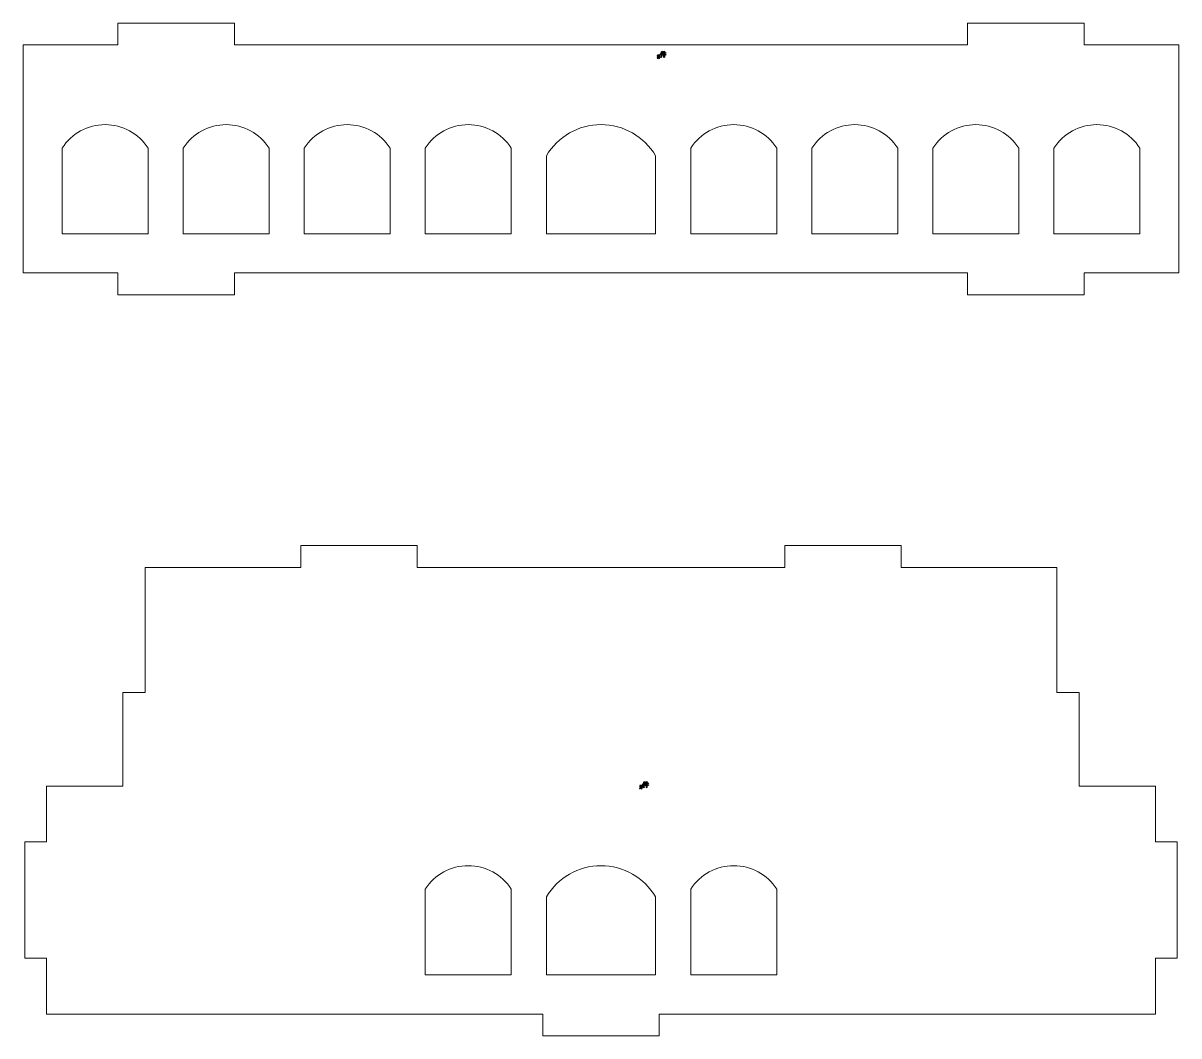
# Model space of a CAD drawing. Header units: centimetres. Extents: x -51 to 100, y -24 to 30.
# Drawn here: x 71.21 to 91.63, y -3.66 to 14.23 of the extents above; entities that cross this region are included whole.
import ezdxf

# ---------------------------------------------------------------- set-up
doc = ezdxf.new("R2010")
doc.units = ezdxf.units.CM
doc.header["$MEASUREMENT"] = 0

msp = doc.modelspace()

# ---------------------------------------------------------------- linework, layer by layer
at = {"lineweight": 9}
for points, knots in [([(74.94331, 13.84697), (74.94331, 13.84697), (74.94331, 14.23317), (74.94331, 14.23317), (74.94331, 14.23317), (74.94331, 14.23317), (72.88815, 14.23317), (72.88815, 14.23317), (72.88815, 14.23317), (72.88815, 14.23317), (72.88815, 13.84697), (72.88815, 13.84697)], [0, 0, 0, 0, 0.25, 0.25, 0.25, 0.25, 0.5, 0.5, 0.5, 0.5, 1, 1, 1, 1]), ([(89.95023, 13.84697), (89.95023, 13.84697), (89.95023, 14.23317), (89.95023, 14.23317), (89.95023, 14.23317), (89.95023, 14.23317), (87.89503, 14.23317), (87.89503, 14.23317), (87.89503, 14.23317), (87.89503, 14.23317), (87.89503, 13.84697), (87.89503, 13.84697)], [0, 0, 0, 0, 0.25, 0.25, 0.25, 0.25, 0.5, 0.5, 0.5, 0.5, 1, 1, 1, 1]), ([(73.41919, 12.02629), (73.25311, 12.28421), (72.96735, 12.44009), (72.66055, 12.44009), (72.66055, 12.44009), (72.35379, 12.44009), (72.06803, 12.28421), (71.90195, 12.02629)], [0, 0, 0, 0, 0.33333333, 0.33333333, 0.33333333, 0.33333333, 1, 1, 1, 1]), ([(75.55711, 12.02629), (75.39103, 12.28421), (75.10527, 12.44009), (74.79851, 12.44009), (74.79851, 12.44009), (74.49171, 12.44009), (74.20595, 12.28421), (74.03987, 12.02629)], [0, 0, 0, 0, 0.33333333, 0.33333333, 0.33333333, 0.33333333, 1, 1, 1, 1]), ([(77.69503, 12.02629), (77.52895, 12.28421), (77.24319, 12.44009), (76.93643, 12.44009), (76.93643, 12.44009), (76.62963, 12.44009), (76.34387, 12.28421), (76.17779, 12.02629)], [0, 0, 0, 0, 0.33333333, 0.33333333, 0.33333333, 0.33333333, 1, 1, 1, 1]), ([(79.83299, 12.02629), (79.66687, 12.28421), (79.38111, 12.44009), (79.07435, 12.44009), (79.07435, 12.44009), (78.76759, 12.44009), (78.48183, 12.28421), (78.31575, 12.02629)], [0, 0, 0, 0, 0.33333333, 0.33333333, 0.33333333, 0.33333333, 1, 1, 1, 1]), ([(82.38471, 11.88833), (82.18323, 12.23021), (81.81599, 12.44009), (81.41919, 12.44009), (81.41919, 12.44009), (81.02235, 12.44009), (80.65511, 12.23021), (80.45367, 11.88833)], [0, 0, 0, 0, 0.33333333, 0.33333333, 0.33333333, 0.33333333, 1, 1, 1, 1]), ([(84.52263, 12.02629), (84.35655, 12.28421), (84.07079, 12.44009), (83.76399, 12.44009), (83.76399, 12.44009), (83.45723, 12.44009), (83.17147, 12.28421), (83.00539, 12.02629)], [0, 0, 0, 0, 0.33333333, 0.33333333, 0.33333333, 0.33333333, 1, 1, 1, 1]), ([(86.66055, 12.02629), (86.49447, 12.28421), (86.20871, 12.44009), (85.90195, 12.44009), (85.90195, 12.44009), (85.59515, 12.44009), (85.30939, 12.28421), (85.14331, 12.02629)], [0, 0, 0, 0, 0.33333333, 0.33333333, 0.33333333, 0.33333333, 1, 1, 1, 1]), ([(88.79851, 12.02629), (88.63239, 12.28421), (88.34663, 12.44009), (88.03987, 12.44009), (88.03987, 12.44009), (87.73311, 12.44009), (87.44735, 12.28421), (87.28123, 12.02629)], [0, 0, 0, 0, 0.33333333, 0.33333333, 0.33333333, 0.33333333, 1, 1, 1, 1]), ([(90.93643, 12.02629), (90.77035, 12.28421), (90.48459, 12.44009), (90.17779, 12.44009), (90.17779, 12.44009), (89.87103, 12.44009), (89.58527, 12.28421), (89.41919, 12.02629)], [0, 0, 0, 0, 0.33333333, 0.33333333, 0.33333333, 0.33333333, 1, 1, 1, 1]), ([(73.41919, 12.02629), (73.41919, 12.02629), (73.41919, 10.50905), (73.41919, 10.50905), (73.41919, 10.50905), (73.41919, 10.50905), (71.90195, 10.50905), (71.90195, 10.50905), (71.90195, 10.50905), (71.90195, 10.50905), (71.90195, 12.02629), (71.90195, 12.02629)], [0, 0, 0, 0, 0.25, 0.25, 0.25, 0.25, 0.5, 0.5, 0.5, 0.5, 1, 1, 1, 1]), ([(75.55711, 12.02629), (75.55711, 12.02629), (75.55711, 10.50905), (75.55711, 10.50905), (75.55711, 10.50905), (75.55711, 10.50905), (74.03987, 10.50905), (74.03987, 10.50905), (74.03987, 10.50905), (74.03987, 10.50905), (74.03987, 12.02629), (74.03987, 12.02629)], [0, 0, 0, 0, 0.25, 0.25, 0.25, 0.25, 0.5, 0.5, 0.5, 0.5, 1, 1, 1, 1]), ([(77.69503, 12.02629), (77.69503, 12.02629), (77.69503, 10.50905), (77.69503, 10.50905), (77.69503, 10.50905), (77.69503, 10.50905), (76.17779, 10.50905), (76.17779, 10.50905), (76.17779, 10.50905), (76.17779, 10.50905), (76.17779, 12.02629), (76.17779, 12.02629)], [0, 0, 0, 0, 0.25, 0.25, 0.25, 0.25, 0.5, 0.5, 0.5, 0.5, 1, 1, 1, 1]), ([(79.83299, 12.02629), (79.83299, 12.02629), (79.83299, 10.50905), (79.83299, 10.50905), (79.83299, 10.50905), (79.83299, 10.50905), (78.31575, 10.50905), (78.31575, 10.50905), (78.31575, 10.50905), (78.31575, 10.50905), (78.31575, 12.02629), (78.31575, 12.02629)], [0, 0, 0, 0, 0.25, 0.25, 0.25, 0.25, 0.5, 0.5, 0.5, 0.5, 1, 1, 1, 1]), ([(80.45367, 11.88833), (80.45367, 11.88833), (80.45367, 10.50905), (80.45367, 10.50905), (80.45367, 10.50905), (80.45367, 10.50905), (82.38471, 10.50905), (82.38471, 10.50905), (82.38471, 10.50905), (82.38471, 10.50905), (82.38471, 11.88833), (82.38471, 11.88833)], [0, 0, 0, 0, 0.25, 0.25, 0.25, 0.25, 0.5, 0.5, 0.5, 0.5, 1, 1, 1, 1]), ([(83.00539, 12.02629), (83.00539, 12.02629), (83.00539, 10.50905), (83.00539, 10.50905), (83.00539, 10.50905), (83.00539, 10.50905), (84.52263, 10.50905), (84.52263, 10.50905), (84.52263, 10.50905), (84.52263, 10.50905), (84.52263, 12.02629), (84.52263, 12.02629)], [0, 0, 0, 0, 0.25, 0.25, 0.25, 0.25, 0.5, 0.5, 0.5, 0.5, 1, 1, 1, 1]), ([(85.14331, 12.02629), (85.14331, 12.02629), (85.14331, 10.50905), (85.14331, 10.50905), (85.14331, 10.50905), (85.14331, 10.50905), (86.66055, 10.50905), (86.66055, 10.50905), (86.66055, 10.50905), (86.66055, 10.50905), (86.66055, 12.02629), (86.66055, 12.02629)], [0, 0, 0, 0, 0.25, 0.25, 0.25, 0.25, 0.5, 0.5, 0.5, 0.5, 1, 1, 1, 1]), ([(87.28123, 12.02629), (87.28123, 12.02629), (87.28123, 10.50905), (87.28123, 10.50905), (87.28123, 10.50905), (87.28123, 10.50905), (88.79851, 10.50905), (88.79851, 10.50905), (88.79851, 10.50905), (88.79851, 10.50905), (88.79851, 12.02629), (88.79851, 12.02629)], [0, 0, 0, 0, 0.25, 0.25, 0.25, 0.25, 0.5, 0.5, 0.5, 0.5, 1, 1, 1, 1]), ([(89.41919, 12.02629), (89.41919, 12.02629), (89.41919, 10.50905), (89.41919, 10.50905), (89.41919, 10.50905), (89.41919, 10.50905), (90.93643, 10.50905), (90.93643, 10.50905), (90.93643, 10.50905), (90.93643, 10.50905), (90.93643, 12.02629), (90.93643, 12.02629)], [0, 0, 0, 0, 0.25, 0.25, 0.25, 0.25, 0.5, 0.5, 0.5, 0.5, 1, 1, 1, 1]), ([(72.88815, 9.81937), (72.88815, 9.81937), (72.88815, 9.43317), (72.88815, 9.43317), (72.88815, 9.43317), (72.88815, 9.43317), (74.94331, 9.43317), (74.94331, 9.43317), (74.94331, 9.43317), (74.94331, 9.43317), (74.94331, 9.81937), (74.94331, 9.81937)], [0, 0, 0, 0, 0.25, 0.25, 0.25, 0.25, 0.5, 0.5, 0.5, 0.5, 1, 1, 1, 1]), ([(87.89503, 9.81937), (87.89503, 9.81937), (87.89503, 9.43317), (87.89503, 9.43317), (87.89503, 9.43317), (87.89503, 9.43317), (89.95023, 9.43317), (89.95023, 9.43317), (89.95023, 9.43317), (89.95023, 9.43317), (89.95023, 9.81937), (89.95023, 9.81937)], [0, 0, 0, 0, 0.25, 0.25, 0.25, 0.25, 0.5, 0.5, 0.5, 0.5, 1, 1, 1, 1]), ([(79.83299, -1.06563), (79.66687, -0.80771), (79.38111, -0.65183), (79.07435, -0.65183), (79.07435, -0.65183), (78.76759, -0.65183), (78.48183, -0.80771), (78.31575, -1.06563)], [0, 0, 0, 0, 0.33333333, 0.33333333, 0.33333333, 0.33333333, 1, 1, 1, 1]), ([(82.38471, -1.20355), (82.18323, -0.86171), (81.81599, -0.65183), (81.41919, -0.65183), (81.41919, -0.65183), (81.02235, -0.65183), (80.65511, -0.86171), (80.45367, -1.20355)], [0, 0, 0, 0, 0.33333333, 0.33333333, 0.33333333, 0.33333333, 1, 1, 1, 1]), ([(84.52263, -1.06563), (84.35655, -0.80771), (84.07079, -0.65183), (83.76399, -0.65183), (83.76399, -0.65183), (83.45723, -0.65183), (83.17147, -0.80771), (83.00539, -1.06563)], [0, 0, 0, 0, 0.33333333, 0.33333333, 0.33333333, 0.33333333, 1, 1, 1, 1]), ([(79.83299, -1.06563), (79.83299, -1.06563), (79.83299, -2.58287), (79.83299, -2.58287), (79.83299, -2.58287), (79.83299, -2.58287), (78.31575, -2.58287), (78.31575, -2.58287), (78.31575, -2.58287), (78.31575, -2.58287), (78.31575, -1.06563), (78.31575, -1.06563)], [0, 0, 0, 0, 0.25, 0.25, 0.25, 0.25, 0.5, 0.5, 0.5, 0.5, 1, 1, 1, 1]), ([(80.45367, -1.20355), (80.45367, -1.20355), (80.45367, -2.58287), (80.45367, -2.58287), (80.45367, -2.58287), (80.45367, -2.58287), (82.38471, -2.58287), (82.38471, -2.58287), (82.38471, -2.58287), (82.38471, -2.58287), (82.38471, -1.20355), (82.38471, -1.20355)], [0, 0, 0, 0, 0.25, 0.25, 0.25, 0.25, 0.5, 0.5, 0.5, 0.5, 1, 1, 1, 1]), ([(83.00539, -1.06563), (83.00539, -1.06563), (83.00539, -2.58287), (83.00539, -2.58287), (83.00539, -2.58287), (83.00539, -2.58287), (84.52263, -2.58287), (84.52263, -2.58287), (84.52263, -2.58287), (84.52263, -2.58287), (84.52263, -1.06563), (84.52263, -1.06563)], [0, 0, 0, 0, 0.25, 0.25, 0.25, 0.25, 0.5, 0.5, 0.5, 0.5, 1, 1, 1, 1]), ([(80.39159, -3.27255), (80.39159, -3.27255), (80.39159, -3.65875), (80.39159, -3.65875), (80.39159, -3.65875), (80.39159, -3.65875), (82.44675, -3.65875), (82.44675, -3.65875), (82.44675, -3.65875), (82.44675, -3.65875), (82.44675, -3.27255), (82.44675, -3.27255)], [0, 0, 0, 0, 0.25, 0.25, 0.25, 0.25, 0.5, 0.5, 0.5, 0.5, 1, 1, 1, 1])]:
    msp.add_open_spline(points, degree=3, knots=knots, dxfattribs=at)
for points in [[(71.21227, 13.84697), (71.21227, 13.84697), (71.21227, 9.81937), (71.21227, 9.81937)], [(72.88815, 13.84697), (72.88815, 13.84697), (71.21227, 13.84697), (71.21227, 13.84697)], [(87.89503, 13.84697), (87.89503, 13.84697), (74.94331, 13.84697), (74.94331, 13.84697)], [(91.62607, 13.84697), (91.62607, 13.84697), (89.95023, 13.84697), (89.95023, 13.84697)], [(91.62607, 9.81937), (91.62607, 9.81937), (91.62607, 13.84697), (91.62607, 13.84697)], [(71.21227, 9.81937), (71.21227, 9.81937), (72.88815, 9.81937), (72.88815, 9.81937)], [(74.94331, 9.81937), (74.94331, 9.81937), (87.89503, 9.81937), (87.89503, 9.81937)], [(89.95023, 9.81937), (89.95023, 9.81937), (91.62607, 9.81937), (91.62607, 9.81937)], [(72.97091, 0.75505), (72.97091, 0.75505), (71.62607, 0.75505), (71.62607, 0.75505)], [(71.62607, 0.75505), (71.62607, 0.75505), (71.62607, -0.23115), (71.62607, -0.23115)], [(91.21227, 0.75505), (91.21227, 0.75505), (89.86747, 0.75505), (89.86747, 0.75505)], [(91.21227, -3.27255), (91.21227, -3.27255), (91.21227, -2.28631), (91.21227, -2.28631)], [(71.62607, -3.27255), (71.62607, -3.27255), (72.88815, -3.27255), (72.88815, -3.27255)], [(72.88815, -3.27255), (72.88815, -3.27255), (80.39159, -3.27255), (80.39159, -3.27255)], [(82.44675, -3.27255), (82.44675, -3.27255), (89.95023, -3.27255), (89.95023, -3.27255)], [(89.95023, -3.27255), (89.95023, -3.27255), (91.21227, -3.27255), (91.21227, -3.27255)]]:
    msp.add_open_spline(points, degree=3, dxfattribs=at)
at = {"color": 1}
for points, knots in [([(82.48172, 13.62678), (82.48172, 13.62678), (82.4892, 13.63099), (82.4892, 13.63099), (82.4892, 13.63099), (82.48888, 13.63847), (82.48872, 13.64502), (82.48872, 13.65064), (82.48872, 13.65064), (82.48872, 13.65064), (82.48872, 13.69927), (82.48872, 13.69927), (82.48872, 13.69927), (82.48872, 13.69927), (82.49247, 13.70255), (82.49247, 13.70255), (82.49247, 13.70255), (82.49247, 13.70255), (82.48638, 13.70676), (82.48638, 13.70676), (82.48638, 13.70676), (82.48826, 13.71019), (82.49215, 13.71719), (82.49808, 13.72781), (82.49808, 13.72781), (82.49808, 13.72781), (82.50183, 13.7306), (82.50183, 13.7306), (82.50183, 13.7306), (82.50183, 13.7306), (82.49199, 13.73715), (82.49199, 13.73715), (82.49199, 13.73715), (82.48888, 13.72717), (82.48529, 13.71783), (82.48124, 13.70909), (82.48124, 13.70909), (82.47719, 13.70037), (82.47353, 13.69335), (82.47026, 13.68806), (82.47026, 13.68806), (82.46697, 13.68275), (82.46409, 13.67838), (82.4616, 13.67495), (82.4616, 13.67495), (82.4616, 13.67495), (82.463, 13.67355), (82.463, 13.67355), (82.463, 13.67355), (82.46769, 13.67822), (82.47407, 13.68664), (82.48217, 13.69882), (82.48217, 13.69882), (82.48217, 13.69882), (82.48217, 13.64923), (82.48217, 13.64923), (82.48217, 13.64923), (82.48217, 13.64394), (82.48201, 13.63646), (82.48172, 13.62678)], [0, 0, 0, 0, 0.0625, 0.0625, 0.0625, 0.0625, 0.125, 0.125, 0.125, 0.125, 0.1875, 0.1875, 0.1875, 0.1875, 0.25, 0.25, 0.25, 0.25, 0.3125, 0.3125, 0.3125, 0.3125, 0.375, 0.375, 0.375, 0.375, 0.4375, 0.4375, 0.4375, 0.4375, 0.5, 0.5, 0.5, 0.5, 0.5625, 0.5625, 0.5625, 0.5625, 0.625, 0.625, 0.625, 0.625, 0.6875, 0.6875, 0.6875, 0.6875, 0.75, 0.75, 0.75, 0.75, 0.8125, 0.8125, 0.8125, 0.8125, 0.875, 0.875, 0.875, 0.875, 1, 1, 1, 1]), ([(82.53176, 13.70536), (82.53176, 13.70536), (82.51259, 13.70536), (82.51259, 13.70536), (82.51259, 13.70536), (82.51382, 13.70971), (82.51522, 13.71392), (82.5168, 13.71799), (82.5168, 13.71799), (82.5168, 13.71799), (82.52007, 13.72079), (82.52007, 13.72079), (82.52007, 13.72079), (82.52007, 13.72079), (82.51071, 13.72593), (82.51071, 13.72593), (82.51071, 13.72593), (82.50915, 13.7169), (82.50752, 13.70917), (82.5058, 13.70279), (82.5058, 13.70279), (82.50408, 13.69638), (82.50135, 13.68914), (82.49762, 13.68104), (82.49762, 13.68104), (82.49762, 13.68104), (82.49902, 13.6801), (82.49902, 13.6801), (82.49902, 13.6801), (82.50369, 13.68602), (82.50806, 13.69367), (82.51211, 13.70303), (82.51211, 13.70303), (82.51211, 13.70303), (82.53176, 13.70303), (82.53176, 13.70303), (82.53176, 13.70303), (82.53176, 13.70303), (82.53176, 13.67543), (82.53176, 13.67543), (82.53176, 13.67543), (82.53176, 13.67543), (82.49574, 13.67543), (82.49574, 13.67543), (82.49574, 13.67543), (82.49574, 13.67543), (82.49948, 13.67168), (82.49948, 13.67168), (82.49948, 13.67168), (82.50229, 13.67262), (82.5054, 13.67309), (82.50883, 13.67309), (82.50883, 13.67309), (82.50883, 13.67309), (82.53176, 13.67309), (82.53176, 13.67309), (82.53176, 13.67309), (82.53176, 13.65749), (82.5316, 13.64206), (82.53128, 13.62678), (82.53128, 13.62678), (82.53128, 13.62678), (82.53877, 13.62959), (82.53877, 13.62959), (82.53877, 13.62959), (82.53847, 13.63458), (82.53831, 13.64907), (82.53831, 13.67309), (82.53831, 13.67309), (82.53831, 13.67309), (82.57245, 13.67309), (82.57245, 13.67309), (82.57245, 13.67309), (82.57245, 13.67309), (82.56497, 13.68104), (82.56497, 13.68104), (82.56497, 13.68104), (82.56497, 13.68104), (82.55888, 13.67543), (82.55888, 13.67543), (82.55888, 13.67543), (82.55888, 13.67543), (82.53831, 13.67543), (82.53831, 13.67543), (82.53831, 13.67543), (82.53831, 13.67543), (82.53831, 13.70303), (82.53831, 13.70303), (82.53831, 13.70303), (82.53831, 13.70303), (82.56824, 13.70303), (82.56824, 13.70303), (82.56824, 13.70303), (82.56824, 13.70303), (82.55982, 13.71143), (82.55982, 13.71143), (82.55982, 13.71143), (82.55982, 13.71143), (82.55373, 13.70536), (82.55373, 13.70536), (82.55373, 13.70536), (82.55373, 13.70536), (82.53831, 13.70536), (82.53831, 13.70536), (82.53831, 13.70536), (82.53831, 13.70536), (82.53831, 13.72875), (82.53831, 13.72875), (82.53831, 13.72875), (82.53831, 13.72875), (82.54204, 13.73202), (82.54204, 13.73202), (82.54204, 13.73202), (82.54204, 13.73202), (82.53128, 13.73715), (82.53128, 13.73715), (82.53128, 13.73715), (82.5316, 13.72781), (82.53176, 13.71719), (82.53176, 13.70536)], [0, 0, 0, 0, 0.03225806, 0.03225806, 0.03225806, 0.03225806, 0.06451613, 0.06451613, 0.06451613, 0.06451613, 0.09677419, 0.09677419, 0.09677419, 0.09677419, 0.12903226, 0.12903226, 0.12903226, 0.12903226, 0.16129032, 0.16129032, 0.16129032, 0.16129032, 0.19354839, 0.19354839, 0.19354839, 0.19354839, 0.22580645, 0.22580645, 0.22580645, 0.22580645, 0.25806452, 0.25806452, 0.25806452, 0.25806452, 0.29032258, 0.29032258, 0.29032258, 0.29032258, 0.32258065, 0.32258065, 0.32258065, 0.32258065, 0.35483871, 0.35483871, 0.35483871, 0.35483871, 0.38709677, 0.38709677, 0.38709677, 0.38709677, 0.41935484, 0.41935484, 0.41935484, 0.41935484, 0.4516129, 0.4516129, 0.4516129, 0.4516129, 0.48387097, 0.48387097, 0.48387097, 0.48387097, 0.51612903, 0.51612903, 0.51612903, 0.51612903, 0.5483871, 0.5483871, 0.5483871, 0.5483871, 0.58064516, 0.58064516, 0.58064516, 0.58064516, 0.61290323, 0.61290323, 0.61290323, 0.61290323, 0.64516129, 0.64516129, 0.64516129, 0.64516129, 0.67741935, 0.67741935, 0.67741935, 0.67741935, 0.70967742, 0.70967742, 0.70967742, 0.70967742, 0.74193548, 0.74193548, 0.74193548, 0.74193548, 0.77419355, 0.77419355, 0.77419355, 0.77419355, 0.80645161, 0.80645161, 0.80645161, 0.80645161, 0.83870968, 0.83870968, 0.83870968, 0.83870968, 0.87096774, 0.87096774, 0.87096774, 0.87096774, 0.90322581, 0.90322581, 0.90322581, 0.90322581, 0.93548387, 0.93548387, 0.93548387, 0.93548387, 1, 1, 1, 1]), ([(82.45721, 13.63129), (82.45721, 13.61714), (82.45256, 13.61006), (82.44324, 13.61006), (82.44324, 13.61006), (82.44046, 13.61006), (82.43709, 13.61153), (82.43306, 13.61445), (82.43306, 13.61445), (82.42905, 13.61738), (82.426, 13.61894), (82.42388, 13.61912), (82.42388, 13.61912), (82.42179, 13.61928), (82.41993, 13.61866), (82.41833, 13.61728), (82.41833, 13.61728), (82.41674, 13.6159), (82.41588, 13.61415), (82.41576, 13.61205), (82.41576, 13.61205), (82.41576, 13.61205), (82.41161, 13.61205), (82.41161, 13.61205), (82.41161, 13.61205), (82.41133, 13.61323), (82.41121, 13.61435), (82.41121, 13.61544), (82.41121, 13.61544), (82.41121, 13.61991), (82.4135, 13.6241), (82.41809, 13.62802), (82.41809, 13.62802), (82.41919, 13.62899), (82.42342, 13.63175), (82.43083, 13.63632), (82.43083, 13.63632), (82.43821, 13.64087), (82.44194, 13.64653), (82.44202, 13.65332), (82.44202, 13.65332), (82.44212, 13.6608), (82.43877, 13.66455), (82.4319, 13.66455), (82.4319, 13.66455), (82.42602, 13.66455), (82.42306, 13.66334), (82.42306, 13.66092), (82.42306, 13.66092), (82.42306, 13.66064), (82.42432, 13.65964), (82.42681, 13.65791), (82.42681, 13.65791), (82.42931, 13.65617), (82.43055, 13.65402), (82.43055, 13.65146), (82.43055, 13.65146), (82.43055, 13.64923), (82.42963, 13.64731), (82.42777, 13.64572), (82.42777, 13.64572), (82.42592, 13.64412), (82.42386, 13.64332), (82.42161, 13.64332), (82.42161, 13.64332), (82.41564, 13.64396), (82.41267, 13.64693), (82.41267, 13.65228), (82.41267, 13.65228), (82.41267, 13.65711), (82.41442, 13.66098), (82.41793, 13.66391), (82.41793, 13.66391), (82.42199, 13.66723), (82.42811, 13.66888), (82.43633, 13.66888), (82.43633, 13.66888), (82.4418, 13.66888), (82.44635, 13.66751), (82.45002, 13.66477), (82.45002, 13.66477), (82.45407, 13.66178), (82.45611, 13.65765), (82.45611, 13.65238), (82.45611, 13.65238), (82.45611, 13.64791), (82.45417, 13.64416), (82.45032, 13.64117), (82.45032, 13.64117), (82.44801, 13.63937), (82.4439, 13.63725), (82.43797, 13.6348), (82.43797, 13.6348), (82.43224, 13.63241), (82.42841, 13.63035), (82.42645, 13.62859), (82.42645, 13.62859), (82.42645, 13.62859), (82.42645, 13.6283), (82.42645, 13.6283), (82.42645, 13.6283), (82.42817, 13.62857), (82.42985, 13.62871), (82.43148, 13.62871), (82.43148, 13.62871), (82.43627, 13.62871), (82.44092, 13.6274), (82.44541, 13.6248), (82.44541, 13.6248), (82.44633, 13.62424), (82.44729, 13.62398), (82.44827, 13.62398), (82.44827, 13.62398), (82.4515, 13.62398), (82.45311, 13.62642), (82.45311, 13.63129), (82.45311, 13.63129), (82.45311, 13.63129), (82.45721, 13.63129), (82.45721, 13.63129)], [0, 0, 0, 0, 0.03225806, 0.03225806, 0.03225806, 0.03225806, 0.06451613, 0.06451613, 0.06451613, 0.06451613, 0.09677419, 0.09677419, 0.09677419, 0.09677419, 0.12903226, 0.12903226, 0.12903226, 0.12903226, 0.16129032, 0.16129032, 0.16129032, 0.16129032, 0.19354839, 0.19354839, 0.19354839, 0.19354839, 0.22580645, 0.22580645, 0.22580645, 0.22580645, 0.25806452, 0.25806452, 0.25806452, 0.25806452, 0.29032258, 0.29032258, 0.29032258, 0.29032258, 0.32258065, 0.32258065, 0.32258065, 0.32258065, 0.35483871, 0.35483871, 0.35483871, 0.35483871, 0.38709677, 0.38709677, 0.38709677, 0.38709677, 0.41935484, 0.41935484, 0.41935484, 0.41935484, 0.4516129, 0.4516129, 0.4516129, 0.4516129, 0.48387097, 0.48387097, 0.48387097, 0.48387097, 0.51612903, 0.51612903, 0.51612903, 0.51612903, 0.5483871, 0.5483871, 0.5483871, 0.5483871, 0.58064516, 0.58064516, 0.58064516, 0.58064516, 0.61290323, 0.61290323, 0.61290323, 0.61290323, 0.64516129, 0.64516129, 0.64516129, 0.64516129, 0.67741935, 0.67741935, 0.67741935, 0.67741935, 0.70967742, 0.70967742, 0.70967742, 0.70967742, 0.74193548, 0.74193548, 0.74193548, 0.74193548, 0.77419355, 0.77419355, 0.77419355, 0.77419355, 0.80645161, 0.80645161, 0.80645161, 0.80645161, 0.83870968, 0.83870968, 0.83870968, 0.83870968, 0.87096774, 0.87096774, 0.87096774, 0.87096774, 0.90322581, 0.90322581, 0.90322581, 0.90322581, 0.93548387, 0.93548387, 0.93548387, 0.93548387, 1, 1, 1, 1]), ([(82.17135, 0.72468), (82.17135, 0.72468), (82.17883, 0.72889), (82.17883, 0.72889), (82.17883, 0.72889), (82.17851, 0.73637), (82.17835, 0.74292), (82.17835, 0.74854), (82.17835, 0.74854), (82.17835, 0.74854), (82.17835, 0.79717), (82.17835, 0.79717), (82.17835, 0.79717), (82.17835, 0.79717), (82.1821, 0.80045), (82.1821, 0.80045), (82.1821, 0.80045), (82.1821, 0.80045), (82.17601, 0.80466), (82.17601, 0.80466), (82.17601, 0.80466), (82.17789, 0.80809), (82.18178, 0.81509), (82.18771, 0.82571), (82.18771, 0.82571), (82.18771, 0.82571), (82.19146, 0.8285), (82.19146, 0.8285), (82.19146, 0.8285), (82.19146, 0.8285), (82.18162, 0.83505), (82.18162, 0.83505), (82.18162, 0.83505), (82.17851, 0.82507), (82.17492, 0.81573), (82.17087, 0.80699), (82.17087, 0.80699), (82.16682, 0.79827), (82.16316, 0.79125), (82.15989, 0.78596), (82.15989, 0.78596), (82.1566, 0.78065), (82.15372, 0.77628), (82.15123, 0.77285), (82.15123, 0.77285), (82.15123, 0.77285), (82.15263, 0.77145), (82.15263, 0.77145), (82.15263, 0.77145), (82.15732, 0.77612), (82.1637, 0.78454), (82.1718, 0.79672), (82.1718, 0.79672), (82.1718, 0.79672), (82.1718, 0.74713), (82.1718, 0.74713), (82.1718, 0.74713), (82.1718, 0.74184), (82.17164, 0.73436), (82.17135, 0.72468)], [0, 0, 0, 0, 0.0625, 0.0625, 0.0625, 0.0625, 0.125, 0.125, 0.125, 0.125, 0.1875, 0.1875, 0.1875, 0.1875, 0.25, 0.25, 0.25, 0.25, 0.3125, 0.3125, 0.3125, 0.3125, 0.375, 0.375, 0.375, 0.375, 0.4375, 0.4375, 0.4375, 0.4375, 0.5, 0.5, 0.5, 0.5, 0.5625, 0.5625, 0.5625, 0.5625, 0.625, 0.625, 0.625, 0.625, 0.6875, 0.6875, 0.6875, 0.6875, 0.75, 0.75, 0.75, 0.75, 0.8125, 0.8125, 0.8125, 0.8125, 0.875, 0.875, 0.875, 0.875, 1, 1, 1, 1]), ([(82.22139, 0.80326), (82.22139, 0.80326), (82.20222, 0.80326), (82.20222, 0.80326), (82.20222, 0.80326), (82.20345, 0.80761), (82.20485, 0.81182), (82.20643, 0.81589), (82.20643, 0.81589), (82.20643, 0.81589), (82.2097, 0.81869), (82.2097, 0.81869), (82.2097, 0.81869), (82.2097, 0.81869), (82.20034, 0.82383), (82.20034, 0.82383), (82.20034, 0.82383), (82.19878, 0.8148), (82.19715, 0.80707), (82.19543, 0.80069), (82.19543, 0.80069), (82.19371, 0.79428), (82.19098, 0.78704), (82.18725, 0.77894), (82.18725, 0.77894), (82.18725, 0.77894), (82.18865, 0.778), (82.18865, 0.778), (82.18865, 0.778), (82.19332, 0.78392), (82.19769, 0.79157), (82.20174, 0.80093), (82.20174, 0.80093), (82.20174, 0.80093), (82.22139, 0.80093), (82.22139, 0.80093), (82.22139, 0.80093), (82.22139, 0.80093), (82.22139, 0.77333), (82.22139, 0.77333), (82.22139, 0.77333), (82.22139, 0.77333), (82.18537, 0.77333), (82.18537, 0.77333), (82.18537, 0.77333), (82.18537, 0.77333), (82.18911, 0.76958), (82.18911, 0.76958), (82.18911, 0.76958), (82.19192, 0.77052), (82.19503, 0.77099), (82.19846, 0.77099), (82.19846, 0.77099), (82.19846, 0.77099), (82.22139, 0.77099), (82.22139, 0.77099), (82.22139, 0.77099), (82.22139, 0.75539), (82.22123, 0.73996), (82.22091, 0.72468), (82.22091, 0.72468), (82.22091, 0.72468), (82.2284, 0.72749), (82.2284, 0.72749), (82.2284, 0.72749), (82.2281, 0.73248), (82.22794, 0.74697), (82.22794, 0.77099), (82.22794, 0.77099), (82.22794, 0.77099), (82.26208, 0.77099), (82.26208, 0.77099), (82.26208, 0.77099), (82.26208, 0.77099), (82.2546, 0.77894), (82.2546, 0.77894), (82.2546, 0.77894), (82.2546, 0.77894), (82.24851, 0.77333), (82.24851, 0.77333), (82.24851, 0.77333), (82.24851, 0.77333), (82.22794, 0.77333), (82.22794, 0.77333), (82.22794, 0.77333), (82.22794, 0.77333), (82.22794, 0.80093), (82.22794, 0.80093), (82.22794, 0.80093), (82.22794, 0.80093), (82.25787, 0.80093), (82.25787, 0.80093), (82.25787, 0.80093), (82.25787, 0.80093), (82.24945, 0.80933), (82.24945, 0.80933), (82.24945, 0.80933), (82.24945, 0.80933), (82.24336, 0.80326), (82.24336, 0.80326), (82.24336, 0.80326), (82.24336, 0.80326), (82.22794, 0.80326), (82.22794, 0.80326), (82.22794, 0.80326), (82.22794, 0.80326), (82.22794, 0.82665), (82.22794, 0.82665), (82.22794, 0.82665), (82.22794, 0.82665), (82.23167, 0.82992), (82.23167, 0.82992), (82.23167, 0.82992), (82.23167, 0.82992), (82.22091, 0.83505), (82.22091, 0.83505), (82.22091, 0.83505), (82.22123, 0.82571), (82.22139, 0.81509), (82.22139, 0.80326)], [0, 0, 0, 0, 0.03225806, 0.03225806, 0.03225806, 0.03225806, 0.06451613, 0.06451613, 0.06451613, 0.06451613, 0.09677419, 0.09677419, 0.09677419, 0.09677419, 0.12903226, 0.12903226, 0.12903226, 0.12903226, 0.16129032, 0.16129032, 0.16129032, 0.16129032, 0.19354839, 0.19354839, 0.19354839, 0.19354839, 0.22580645, 0.22580645, 0.22580645, 0.22580645, 0.25806452, 0.25806452, 0.25806452, 0.25806452, 0.29032258, 0.29032258, 0.29032258, 0.29032258, 0.32258065, 0.32258065, 0.32258065, 0.32258065, 0.35483871, 0.35483871, 0.35483871, 0.35483871, 0.38709677, 0.38709677, 0.38709677, 0.38709677, 0.41935484, 0.41935484, 0.41935484, 0.41935484, 0.4516129, 0.4516129, 0.4516129, 0.4516129, 0.48387097, 0.48387097, 0.48387097, 0.48387097, 0.51612903, 0.51612903, 0.51612903, 0.51612903, 0.5483871, 0.5483871, 0.5483871, 0.5483871, 0.58064516, 0.58064516, 0.58064516, 0.58064516, 0.61290323, 0.61290323, 0.61290323, 0.61290323, 0.64516129, 0.64516129, 0.64516129, 0.64516129, 0.67741935, 0.67741935, 0.67741935, 0.67741935, 0.70967742, 0.70967742, 0.70967742, 0.70967742, 0.74193548, 0.74193548, 0.74193548, 0.74193548, 0.77419355, 0.77419355, 0.77419355, 0.77419355, 0.80645161, 0.80645161, 0.80645161, 0.80645161, 0.83870968, 0.83870968, 0.83870968, 0.83870968, 0.87096774, 0.87096774, 0.87096774, 0.87096774, 0.90322581, 0.90322581, 0.90322581, 0.90322581, 0.93548387, 0.93548387, 0.93548387, 0.93548387, 1, 1, 1, 1]), ([(82.14684, 0.72919), (82.14684, 0.71504), (82.14219, 0.70796), (82.13287, 0.70796), (82.13287, 0.70796), (82.13009, 0.70796), (82.12672, 0.70943), (82.12269, 0.71235), (82.12269, 0.71235), (82.11868, 0.71528), (82.11563, 0.71684), (82.11351, 0.71702), (82.11351, 0.71702), (82.11142, 0.71718), (82.10956, 0.71656), (82.10796, 0.71518), (82.10796, 0.71518), (82.10637, 0.7138), (82.10551, 0.71205), (82.10539, 0.70995), (82.10539, 0.70995), (82.10539, 0.70995), (82.10124, 0.70995), (82.10124, 0.70995), (82.10124, 0.70995), (82.10096, 0.71113), (82.10084, 0.71225), (82.10084, 0.71334), (82.10084, 0.71334), (82.10084, 0.71781), (82.10313, 0.722), (82.10772, 0.72592), (82.10772, 0.72592), (82.10882, 0.72689), (82.11305, 0.72965), (82.12046, 0.73422), (82.12046, 0.73422), (82.12784, 0.73877), (82.13157, 0.74443), (82.13165, 0.75122), (82.13165, 0.75122), (82.13175, 0.7587), (82.1284, 0.76245), (82.12153, 0.76245), (82.12153, 0.76245), (82.11565, 0.76245), (82.11269, 0.76124), (82.11269, 0.75882), (82.11269, 0.75882), (82.11269, 0.75854), (82.11395, 0.75754), (82.11644, 0.75581), (82.11644, 0.75581), (82.11894, 0.75407), (82.12018, 0.75192), (82.12018, 0.74936), (82.12018, 0.74936), (82.12018, 0.74713), (82.11926, 0.74521), (82.1174, 0.74362), (82.1174, 0.74362), (82.11555, 0.74202), (82.11349, 0.74122), (82.11124, 0.74122), (82.11124, 0.74122), (82.10527, 0.74186), (82.1023, 0.74483), (82.1023, 0.75018), (82.1023, 0.75018), (82.1023, 0.75501), (82.10405, 0.75888), (82.10756, 0.76181), (82.10756, 0.76181), (82.11162, 0.76513), (82.11774, 0.76678), (82.12596, 0.76678), (82.12596, 0.76678), (82.13143, 0.76678), (82.13598, 0.76541), (82.13965, 0.76267), (82.13965, 0.76267), (82.1437, 0.75968), (82.14574, 0.75555), (82.14574, 0.75028), (82.14574, 0.75028), (82.14574, 0.74581), (82.1438, 0.74206), (82.13995, 0.73907), (82.13995, 0.73907), (82.13764, 0.73727), (82.13353, 0.73515), (82.1276, 0.7327), (82.1276, 0.7327), (82.12187, 0.73031), (82.11804, 0.72825), (82.11608, 0.72649), (82.11608, 0.72649), (82.11608, 0.72649), (82.11608, 0.7262), (82.11608, 0.7262), (82.11608, 0.7262), (82.1178, 0.72647), (82.11948, 0.72661), (82.12111, 0.72661), (82.12111, 0.72661), (82.1259, 0.72661), (82.13055, 0.7253), (82.13504, 0.7227), (82.13504, 0.7227), (82.13596, 0.72214), (82.13692, 0.72188), (82.1379, 0.72188), (82.1379, 0.72188), (82.14113, 0.72188), (82.14274, 0.72432), (82.14274, 0.72919), (82.14274, 0.72919), (82.14274, 0.72919), (82.14684, 0.72919), (82.14684, 0.72919)], [0, 0, 0, 0, 0.03225806, 0.03225806, 0.03225806, 0.03225806, 0.06451613, 0.06451613, 0.06451613, 0.06451613, 0.09677419, 0.09677419, 0.09677419, 0.09677419, 0.12903226, 0.12903226, 0.12903226, 0.12903226, 0.16129032, 0.16129032, 0.16129032, 0.16129032, 0.19354839, 0.19354839, 0.19354839, 0.19354839, 0.22580645, 0.22580645, 0.22580645, 0.22580645, 0.25806452, 0.25806452, 0.25806452, 0.25806452, 0.29032258, 0.29032258, 0.29032258, 0.29032258, 0.32258065, 0.32258065, 0.32258065, 0.32258065, 0.35483871, 0.35483871, 0.35483871, 0.35483871, 0.38709677, 0.38709677, 0.38709677, 0.38709677, 0.41935484, 0.41935484, 0.41935484, 0.41935484, 0.4516129, 0.4516129, 0.4516129, 0.4516129, 0.48387097, 0.48387097, 0.48387097, 0.48387097, 0.51612903, 0.51612903, 0.51612903, 0.51612903, 0.5483871, 0.5483871, 0.5483871, 0.5483871, 0.58064516, 0.58064516, 0.58064516, 0.58064516, 0.61290323, 0.61290323, 0.61290323, 0.61290323, 0.64516129, 0.64516129, 0.64516129, 0.64516129, 0.67741935, 0.67741935, 0.67741935, 0.67741935, 0.70967742, 0.70967742, 0.70967742, 0.70967742, 0.74193548, 0.74193548, 0.74193548, 0.74193548, 0.77419355, 0.77419355, 0.77419355, 0.77419355, 0.80645161, 0.80645161, 0.80645161, 0.80645161, 0.83870968, 0.83870968, 0.83870968, 0.83870968, 0.87096774, 0.87096774, 0.87096774, 0.87096774, 0.90322581, 0.90322581, 0.90322581, 0.90322581, 0.93548387, 0.93548387, 0.93548387, 0.93548387, 1, 1, 1, 1])]:
    msp.add_open_spline(points, degree=3, knots=knots, dxfattribs=at)
at = {"color": 1, "lineweight": 9}
for points in [[(78.17091, 4.61713), (78.17091, 4.61713), (78.17091, 5.00333), (78.17091, 5.00333), (78.17091, 5.00333), (78.17091, 5.00333), (76.11575, 5.00333), (76.11575, 5.00333), (76.11575, 5.00333), (76.11575, 5.00333), (76.11575, 4.61713), (76.11575, 4.61713)], [(86.72263, 4.61713), (86.72263, 4.61713), (86.72263, 5.00333), (86.72263, 5.00333), (86.72263, 5.00333), (86.72263, 5.00333), (84.66747, 5.00333), (84.66747, 5.00333), (84.66747, 5.00333), (84.66747, 5.00333), (84.66747, 4.61713), (84.66747, 4.61713)], [(71.62607, -0.23115), (71.62607, -0.23115), (71.23987, -0.23115), (71.23987, -0.23115), (71.23987, -0.23115), (71.23987, -0.23115), (71.23987, -2.28631), (71.23987, -2.28631), (71.23987, -2.28631), (71.23987, -2.28631), (71.62607, -2.28631), (71.62607, -2.28631)], [(91.21227, -2.28631), (91.21227, -2.28631), (91.59851, -2.28631), (91.59851, -2.28631), (91.59851, -2.28631), (91.59851, -2.28631), (91.59851, -0.23115), (91.59851, -0.23115), (91.59851, -0.23115), (91.59851, -0.23115), (91.21227, -0.23115), (91.21227, -0.23115)]]:
    msp.add_open_spline(points, degree=3, knots=[0, 0, 0, 0, 0.25, 0.25, 0.25, 0.25, 0.5, 0.5, 0.5, 0.5, 1, 1, 1, 1], dxfattribs=at)
for points in [[(73.37091, 2.41021), (73.37091, 2.41021), (73.37091, 4.61713), (73.37091, 4.61713)], [(73.37091, 4.61713), (73.37091, 4.61713), (76.11575, 4.61713), (76.11575, 4.61713)], [(78.17091, 4.61713), (78.17091, 4.61713), (84.66747, 4.61713), (84.66747, 4.61713)], [(86.72263, 4.61713), (86.72263, 4.61713), (89.46747, 4.61713), (89.46747, 4.61713)], [(89.46747, 2.41021), (89.46747, 2.41021), (89.46747, 4.61713), (89.46747, 4.61713)], [(72.97091, 0.75505), (72.97091, 0.75505), (72.97091, 2.41021), (72.97091, 2.41021)], [(72.97091, 2.41021), (72.97091, 2.41021), (73.37091, 2.41021), (73.37091, 2.41021)], [(89.86747, 2.41021), (89.86747, 2.41021), (89.46747, 2.41021), (89.46747, 2.41021)], [(89.86747, 0.75505), (89.86747, 0.75505), (89.86747, 2.41021), (89.86747, 2.41021)], [(91.21227, -0.23115), (91.21227, -0.23115), (91.21227, 0.75505), (91.21227, 0.75505)], [(71.62607, -2.28631), (71.62607, -2.28631), (71.62607, -3.27255), (71.62607, -3.27255)]]:
    msp.add_open_spline(points, degree=3, dxfattribs=at)

doc.saveas('drawing.dxf')
